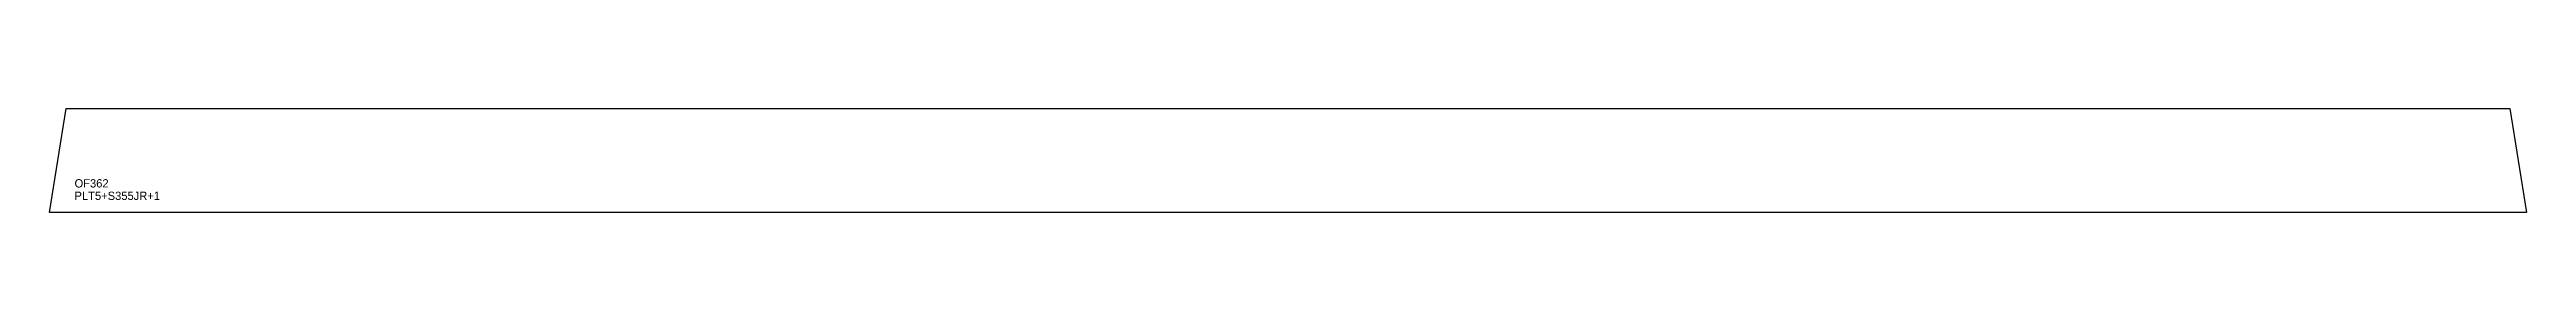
# Model space of a CAD drawing. Extents: x 0 to 2973, y 0 to 125.
import ezdxf

# ---------------------------------------------------------------- set-up
doc = ezdxf.new("R2010")
doc.units = 0
for name, color, linetype in [('CUT', 7, 'CONTINUOUS'), ('SCRIBE', 3, 'CONTINUOUS'), ('TEXT', 7, 'CONTINUOUS')]:
    doc.layers.add(name, color=color, linetype=linetype)

msp = doc.modelspace()

# ---------------------------------------------------------------- linework, layer by layer
at = {"layer": 'CUT', "color": 7, "linetype": 'CONTINUOUS'}
msp.add_lwpolyline([(0, 0), (19.88, 125), (2952.78, 125), (2972.66, 0)], close=True, dxfattribs=at)

# ---------------------------------------------------------------- texts
at = {"layer": 'SCRIBE', "color": 3}
msp.add_text('OF362', height=10, dxfattribs=at).set_placement((30, 30))
at = {"layer": 'TEXT', "color": 7}
msp.add_text('PLT5+S355JR+1', height=10, dxfattribs=at).set_placement((30, 15))

doc.saveas('drawing.dxf')
